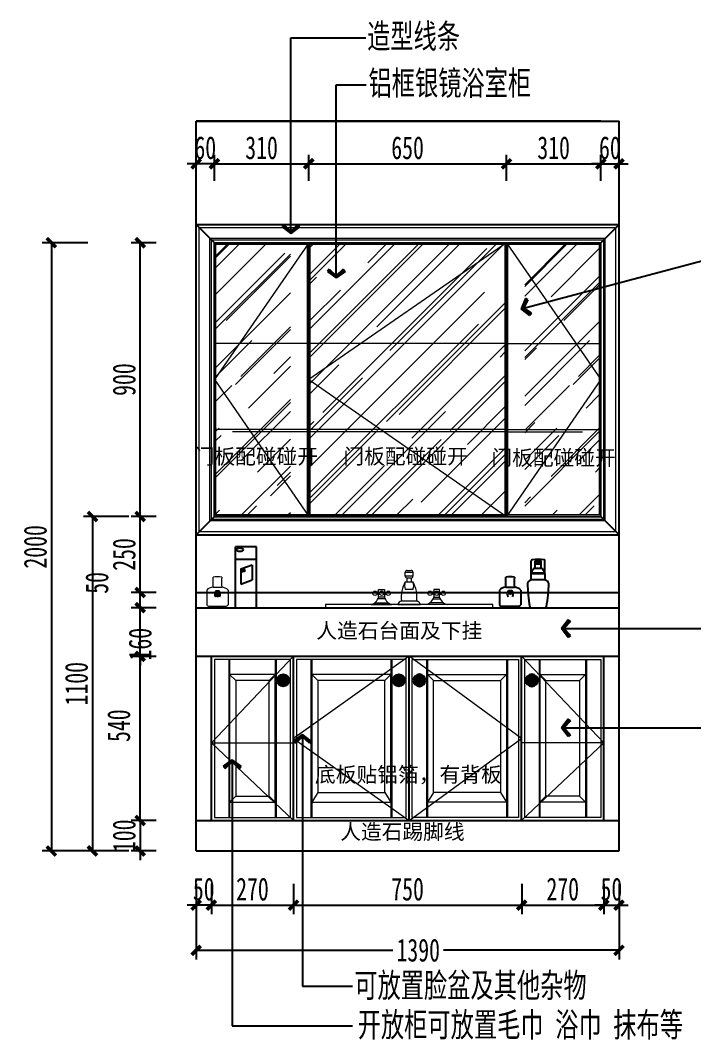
# Model space of a CAD drawing. Header units: millimetres. Extents: x 3104083 to 3173399, y -3165492 to -3044687.
# Drawn here: x 3135572 to 3137785, y -3121425 to -3118074 of the extents above; entities that cross this region are included whole.
import ezdxf

# ---------------------------------------------------------------- set-up
doc = ezdxf.new("R2010")
doc.units = ezdxf.units.MM
doc.header["$LTSCALE"] = 500
doc.header["$MEASUREMENT"] = 0
doc.header["$PDMODE"] = 2
doc.linetypes.add('ACAD_ISO03W100', pattern=[30, 12, -18])
doc.layers.get('0').update_dxf_attribs({"linetype": 'CONTINUOUS'})
doc.layers.get('DEFPOINTS').update_dxf_attribs({"linetype": 'CONTINUOUS'})
for name, color, linetype in [('D-节点尺寸', 5, 'CONTINUOUS'), ('P-完成面', 3, 'CONTINUOUS'), ('W-基础引线', 35, 'CONTINUOUS'), ('ZB_厨柜', 7, 'CONTINUOUS'), ('台面', 4, 'CONTINUOUS'), ('柜体', 2, 'CONTINUOUS')]:
    doc.layers.add(name, color=color, linetype=linetype)
for name, color, linetype, lineweight in [('墙体', 6, 'CONTINUOUS', 25), ('电器', 85, 'CONTINUOUS', 15), ('辅助线', 252, 'CONTINUOUS', 13)]:
    doc.layers.add(name, color=color, linetype=linetype, lineweight=lineweight)
doc.styles.add('DIM', font='SimSun.ttf', dxfattribs={"width": 0.7})
doc.styles.add('ZB_宋体', font='SimSun.ttf', dxfattribs={"height": 80})
doc.dimstyles.new('30', dxfattribs={"dimscale": 30, "dimtxt": 2.5, "dimasz": 1, "dimexe": 1, "dimexo": 1, "dimgap": 0.5, "dimtad": 1, "dimdec": 0, "dimzin": 0, "dimdsep": 46, "dimtxsty": 'DIM', "dimblk": 'ARCHTICK', "dimcen": 0, "dimclrd": 5, "dimclre": 5, "dimclrt": 35, "dimadec": 0, "dimazin": 0, "dimtfac": 0.5, "dimtdec": 0, "dimtix": 1, "dimtmove": 2, "dimatfit": 2, "dimldrblk": 'A', "dimfxl": 0, "dimtolj": 1, "dimtzin": 0, "dimlwd": -1, "dimlwe": -1, "dimarcsym": 0})
doc.dimstyles.new('基础引线', dxfattribs={"dimtxt": 3, "dimasz": 0.7, "dimexe": 2, "dimexo": 6, "dimgap": 1, "dimtad": 1, "dimdec": 0, "dimdsep": 46, "dimtxsty": 'Standard', "dimblk1": 'A', "dimblk2": 'A', "dimsah": 1, "dimcen": 3, "dimdle": 200, "dimclrd": 256, "dimclre": 256, "dimclrt": 2, "dimadec": 0, "dimazin": 0, "dimtfac": 1, "dimtdec": 0, "dimtix": 1, "dimtmove": 1, "dimatfit": 3, "dimldrblk": 'A', "dimfxl": 0, "dimtvp": 1, "dimtolj": 1, "dimtzin": 0, "dimarcsym": 0})

# ---------------------------------------------------------------- blocks, each defined once
blk = doc.blocks.new('_ArchTick')
at = {"color": 0, "linetype": 'ByBlock', "const_width": 0.4}
blk.add_lwpolyline([(-0.5, -0.5), (0.5, 0.5)], dxfattribs=at)
blk = doc.blocks.new('*D1757')
at = {"layer": 'DEFPOINTS', "color": 0, "ltscale": 100}
for p in [(3136519.8, -3118545.5), (3136209.8, -3118631.4), (3136519.8, -3118631.4)]:
    blk.add_point(p, dxfattribs=at)
at = {"layer": 'P-完成面', "color": 5, "ltscale": 100}
for p, q in [((3136209.8, -3118601.4), (3136209.8, -3118515.5)), ((3136519.8, -3118601.4), (3136519.8, -3118515.5)), ((3136209.8, -3118545.5), (3136519.8, -3118545.5))]:
    blk.add_line(p, q, dxfattribs=at)
at = {"layer": 'P-完成面', "color": 5, "ltscale": 100, "xscale": 30, "yscale": 30, "zscale": 30, "rotation": 180}
blk.add_blockref('_ArchTick', (3136209.8, -3118545.5), dxfattribs=at)
at = {"layer": 'P-完成面', "color": 5, "ltscale": 100, "xscale": 30, "yscale": 30, "zscale": 30}
blk.add_blockref('_ArchTick', (3136519.8, -3118545.5), dxfattribs=at)
at = {"layer": 'P-完成面', "color": 35, "ltscale": 100, "insert": (3136364.8, -3118493), "char_height": 75, "attachment_point": 5, "style": 'DIM'}
blk.add_mtext('\\A1;310', dxfattribs=at)
blk = doc.blocks.new('A')
for p, q in [((-1.44, 1.15), (-1.09, 1.44)), ((-1.44, 1.15), (-0.37, 0)), ((-1.09, 1.44), (0, 0)), ((-0.37, 0), (-2.13, 0)), ((-1.44, -1.15), (-0.37, 0)), ((-1.09, -1.44), (0, 0)), ((-1.44, -1.15), (-1.09, -1.44))]:
    blk.add_line(p, q)
for points in [[(-1.44, 1.15), (-1.09, 1.44), (-0.37, 0), (0, 0)], [(-1.44, -1.15), (-1.09, -1.44), (-0.37, 0), (0, 0)]]:
    blk.add_solid(points)
blk = doc.blocks.new('*D1758')
at = {"layer": 'DEFPOINTS', "color": 0, "ltscale": 100}
for p in [(3137169.8, -3118545.5), (3136519.8, -3118631.4), (3137169.8, -3118631.4)]:
    blk.add_point(p, dxfattribs=at)
at = {"layer": 'P-完成面', "color": 5, "ltscale": 100}
for p, q in [((3136519.8, -3118601.4), (3136519.8, -3118515.5)), ((3137169.8, -3118601.4), (3137169.8, -3118515.5)), ((3136519.8, -3118545.5), (3137169.8, -3118545.5))]:
    blk.add_line(p, q, dxfattribs=at)
at = {"layer": 'P-完成面', "color": 5, "ltscale": 100, "xscale": 30, "yscale": 30, "zscale": 30, "rotation": 180}
blk.add_blockref('_ArchTick', (3136519.8, -3118545.5), dxfattribs=at)
at = {"layer": 'P-完成面', "color": 5, "ltscale": 100, "xscale": 30, "yscale": 30, "zscale": 30}
blk.add_blockref('_ArchTick', (3137169.8, -3118545.5), dxfattribs=at)
at = {"layer": 'P-完成面', "color": 35, "ltscale": 100, "insert": (3136844.8, -3118493), "char_height": 75, "attachment_point": 5, "style": 'DIM'}
blk.add_mtext('\\A1;650', dxfattribs=at)
blk = doc.blocks.new('*D1759')
at = {"layer": 'DEFPOINTS', "color": 0, "ltscale": 100}
for p in [(3137479.8, -3118545.5), (3137169.8, -3118631.4), (3137479.8, -3118631.4)]:
    blk.add_point(p, dxfattribs=at)
at = {"layer": 'P-完成面', "color": 5, "ltscale": 100}
for p, q in [((3137169.8, -3118601.4), (3137169.8, -3118515.5)), ((3137479.8, -3118601.4), (3137479.8, -3118515.5)), ((3137169.8, -3118545.5), (3137479.8, -3118545.5))]:
    blk.add_line(p, q, dxfattribs=at)
at = {"layer": 'P-完成面', "color": 5, "ltscale": 100, "xscale": 30, "yscale": 30, "zscale": 30, "rotation": 180}
blk.add_blockref('_ArchTick', (3137169.8, -3118545.5), dxfattribs=at)
at = {"layer": 'P-完成面', "color": 5, "ltscale": 100, "xscale": 30, "yscale": 30, "zscale": 30}
blk.add_blockref('_ArchTick', (3137479.8, -3118545.5), dxfattribs=at)
at = {"layer": 'P-完成面', "color": 35, "ltscale": 100, "insert": (3137324.8, -3118493), "char_height": 75, "attachment_point": 5, "style": 'DIM'}
blk.add_mtext('\\A1;310', dxfattribs=at)
blk = doc.blocks.new('*D1760')
at = {"layer": 'DEFPOINTS', "color": 0, "ltscale": 100}
for p in [(3136149.8, -3118545.5), (3136149.8, -3118626.6), (3136209.8, -3118631.4)]:
    blk.add_point(p, dxfattribs=at)
at = {"layer": 'P-完成面', "color": 5, "ltscale": 100}
for p, q in [((3136149.8, -3118596.6), (3136149.8, -3118515.5)), ((3136209.8, -3118601.4), (3136209.8, -3118515.5)), ((3136149.8, -3118545.5), (3136119.8, -3118545.5)), ((3136209.8, -3118545.5), (3136149.8, -3118545.5)), ((3136209.8, -3118545.5), (3136239.8, -3118545.5))]:
    blk.add_line(p, q, dxfattribs=at)
at = {"layer": 'P-完成面', "color": 5, "ltscale": 100, "xscale": 30, "yscale": 30, "zscale": 30}
blk.add_blockref('_ArchTick', (3136149.8, -3118545.5), dxfattribs=at)
at = {"layer": 'P-完成面', "color": 5, "ltscale": 100, "xscale": 30, "yscale": 30, "zscale": 30, "rotation": 180}
blk.add_blockref('_ArchTick', (3136209.8, -3118545.5), dxfattribs=at)
at = {"layer": 'P-完成面', "color": 35, "ltscale": 100, "insert": (3136179.8, -3118493), "char_height": 75, "attachment_point": 5, "style": 'DIM'}
blk.add_mtext('\\A1;60', dxfattribs=at)
blk = doc.blocks.new('*D1761')
at = {"layer": 'DEFPOINTS', "color": 0, "ltscale": 100}
for p in [(3137539.8, -3118545.5), (3137479.8, -3118631.4), (3137539.8, -3118627.3)]:
    blk.add_point(p, dxfattribs=at)
at = {"layer": 'P-完成面', "color": 5, "ltscale": 100}
for p, q in [((3137479.8, -3118601.4), (3137479.8, -3118515.5)), ((3137539.8, -3118597.3), (3137539.8, -3118515.5)), ((3137479.8, -3118545.5), (3137449.8, -3118545.5)), ((3137479.8, -3118545.5), (3137539.8, -3118545.5)), ((3137539.8, -3118545.5), (3137569.8, -3118545.5))]:
    blk.add_line(p, q, dxfattribs=at)
at = {"layer": 'P-完成面', "color": 5, "ltscale": 100, "xscale": 30, "yscale": 30, "zscale": 30}
blk.add_blockref('_ArchTick', (3137479.8, -3118545.5), dxfattribs=at)
at = {"layer": 'P-完成面', "color": 5, "ltscale": 100, "xscale": 30, "yscale": 30, "zscale": 30, "rotation": 180}
blk.add_blockref('_ArchTick', (3137539.8, -3118545.5), dxfattribs=at)
at = {"layer": 'P-完成面', "color": 35, "ltscale": 100, "insert": (3137509.8, -3118493), "char_height": 75, "attachment_point": 5, "style": 'DIM'}
blk.add_mtext('\\A1;60', dxfattribs=at)
blk = doc.blocks.new('A$C58015F02')
at = {"layer": 'ZB_厨柜', "color": 251}
for p, q in [((70, 200), (0, 200)), ((0, 0), (0, 200)), ((70, 0), (70, 200)), ((0, 160), (70, 160)), ((17.9, 127.4), (55.5, 141)), ((55.5, 141), (55.5, 91)), ((17.9, 127.4), (17.9, 77.4)), ((17.9, 77.4), (55.5, 91)), ((0, 0), (70, 0))]:
    blk.add_line(p, q, dxfattribs=at)
for centre, radius, start, end in [((25.1, 120.9), 5.15, 79.2047, 180.2167), ((25.1, 117.9), 5.15, 79.2047, 180.2167), ((25.1, 114.9), 5.15, 79.2047, 180.2167), ((27.4, 131.8), 5.95, 257.1776, 331.7861), ((26.1, 126), 3.695e-13, 228.4094, 110), ((27.4, 128.8), 5.95, 257.1776, 331.7861), ((26.1, 123), 3.695e-13, 228.4094, 110), ((27.4, 125.8), 5.95, 257.1776, 331.7861), ((26.1, 120), 3.695e-13, 228.4094, 110)]:
    blk.add_arc(centre, radius, start, end, dxfattribs=at)
blk.add_ellipse((14.9, 190.6), major_axis=(10.7, 0), ratio=0.566447, dxfattribs=at)
blk = doc.blocks.new('A$C36225641')
at = {"layer": 'ZB_厨柜', "color": 251}
for p, q in [((12.6, 112.5), (12.6, 154.5)), ((25, 129.5), (25, 154.5)), ((25, 154.5), (45, 154.5)), ((26.5, 144.5), (26.5, 154.5)), ((26.5, 144.5), (43.5, 144.5)), ((33.5, 153.4), (33.5, 154.5)), ((36.5, 153.6), (36.5, 154.5)), ((43.5, 144.5), (43.5, 154.5)), ((45, 129.5), (45, 154.5)), ((57.5, 112.5), (57.5, 154.5)), ((12.5, 112.5), (57.5, 112.5)), ((12.5, 92.5), (12.5, 112.5)), ((13.2, 114.5), (56.8, 114.5)), ((22.5, 129.5), (47.5, 129.5)), ((57.5, 112.5), (57.5, 92.5)), ((12.5, 92.5), (57.5, 92.5)), ((10, 0), (60, 0))]:
    blk.add_line(p, q, dxfattribs=at)
blk.add_circle((35.2, 151.1), 2.87, dxfattribs=at)
for centre, radius, start, end in [((15.6, 154), 3.04, 99.459, 170.541), ((35.1, 57.5), 101.5, 78.6742, 101.3258), ((54.5, 154), 3.04, 9.459, 80.541), ((15.4, 112.7), 2.91, 140.7193, 183.0476), ((50.1, 101.9), 39, 134.9893, 161.1613), ((19.9, 101.9), 39, 18.8387, 45.0107), ((54.6, 112.7), 2.91, 356.9524, 39.2807), ((15.6, 75.1), 16.4, 104.4614, 162.5894), ((493.2, 89), 493.3, 181.0482, 190.0149), ((15, 87.9), 4.67, 96.5181, 138.6244), ((55, 87.9), 4.67, 41.3756, 83.4819), ((54.4, 75.1), 16.4, 17.4106, 75.5386), ((-423.2, 89), 493.3, 349.9851, 358.9518), ((11.1, 3.5), 3.71, 184.4429, 252.2479), ((58.9, 3.5), 3.71, 287.7521, 355.5571)]:
    blk.add_arc(centre, radius, start, end, dxfattribs=at)
blk = doc.blocks.new('A$C70E90E3C')
at = {"layer": 'ZB_厨柜', "color": 251}
for p, q in [((20.8, 67.2), (49.6, 67.2)), ((0, 57.6), (0, 9.6)), ((31.6, 56.2), (39.6, 56.2)), ((70.4, 57.6), (70.4, 9.6)), ((8.8, 1.9), (8.8, 4.8)), ((8.8, 4.8), (61.6, 4.8)), ((61.6, 1.9), (61.6, 4.8)), ((10.7, 0), (59.7, 0))]:
    blk.add_line(p, q, dxfattribs=at)
for radius in [5.39, 4.85]:
    blk.add_circle((35.7, 49.3), radius, dxfattribs=at)
for centre, radius, start, end in [((35.2, -4.4), 106.2, 82.209, 97.791), ((-141.3, 84), 163, 354.0831, 5.9169), ((211.7, 84), 163, 174.0831, 185.9169), ((20.9, 39.7), 27.5, 90.1209, 139.4294), ((49.5, 39.7), 27.5, 40.5706, 89.8791), ((42.5, 43.9), 16.7, 138.6643, 211.6441), ((31.8, 54.2), 2.04, 94.7366, 155.5323), ((29.1, 46.5), 5.27, 341.3735, 31.7249), ((30.4, 45.8), 4.66, 344.4475, 46.9592), ((41.5, 46), 4.66, 133.0408, 196.7109), ((42.8, 46.7), 5.27, 148.2751, 198.6667), ((39.4, 54.2), 2.04, 24.4677, 85.2634), ((29.7, 44.1), 15.9, 326.2354, 43.4781), ((9.4, 16.4), 11.6, 215.8366, 266.9425), ((11.1, 2.3), 2.36, 189.8274, 260.1726), ((59.3, 2.3), 2.36, 279.8274, 350.1726), ((61.7, 15), 10.2, 269.3342, 327.8867)]:
    blk.add_arc(centre, radius, start, end, dxfattribs=at)
blk.add_ellipse((35.9, 50.9), major_axis=(-0.07, -2.06), ratio=0.920379, start_param=-1.570796, end_param=4.712389, dxfattribs=at)
blk = doc.blocks.new('*D1766')
at = {"layer": 'DEFPOINTS', "color": 0, "ltscale": 100}
for p in [(3135965.8, -3120164.9), (3136048.6, -3120164.9), (3136048.6, -3120704.9)]:
    blk.add_point(p, dxfattribs=at)
at = {"layer": 'P-完成面', "color": 5, "ltscale": 100}
for p, q in [((3136018.6, -3120164.9), (3135935.8, -3120164.9)), ((3135965.8, -3120704.9), (3135965.8, -3120164.9)), ((3136018.6, -3120704.9), (3135935.8, -3120704.9))]:
    blk.add_line(p, q, dxfattribs=at)
at = {"layer": 'P-完成面', "color": 5, "ltscale": 100, "xscale": 30, "yscale": 30, "zscale": 30}
for p, rotation in [((3135965.8, -3120164.9), 90), ((3135965.8, -3120704.9), 270)]:
    blk.add_blockref('_ArchTick', p, dxfattribs=dict(at, rotation=rotation))
at = {"layer": 'P-完成面', "color": 35, "ltscale": 100, "insert": (3135895.8, -3120392.9), "char_height": 75, "attachment_point": 5, "rotation": 90, "style": 'DIM'}
blk.add_mtext('\\A1;540', dxfattribs=at)
blk = doc.blocks.new('*D1767')
at = {"layer": 'DEFPOINTS', "color": 0, "ltscale": 100}
for p in [(3135965.8, -3120004.9), (3136048.6, -3120004.9), (3136048.6, -3120164.9)]:
    blk.add_point(p, dxfattribs=at)
at = {"layer": 'P-完成面', "color": 5, "ltscale": 100}
for p, q in [((3135965.8, -3120004.9), (3135965.8, -3119974.9)), ((3136018.6, -3120004.9), (3135935.8, -3120004.9)), ((3135965.8, -3120164.9), (3135965.8, -3120004.9)), ((3136018.6, -3120164.9), (3135935.8, -3120164.9)), ((3135965.8, -3120164.9), (3135965.8, -3120194.9))]:
    blk.add_line(p, q, dxfattribs=at)
at = {"layer": 'P-完成面', "color": 5, "ltscale": 100, "xscale": 30, "yscale": 30, "zscale": 30}
for p, rotation in [((3135965.8, -3120004.9), 270), ((3135965.8, -3120164.9), 90)]:
    blk.add_blockref('_ArchTick', p, dxfattribs=dict(at, rotation=rotation))
at = {"layer": 'P-完成面', "color": 35, "ltscale": 100, "insert": (3135965.8, -3120124.9), "char_height": 75, "attachment_point": 5, "rotation": 90, "style": 'DIM'}
blk.add_mtext('\\A1;160', dxfattribs=at)
blk = doc.blocks.new('*D1768')
at = {"layer": 'DEFPOINTS', "color": 0, "ltscale": 100}
for p in [(3135965.8, -3119954.9), (3136048.6, -3119954.9), (3136048.6, -3120004.9)]:
    blk.add_point(p, dxfattribs=at)
at = {"layer": 'P-完成面', "color": 5, "ltscale": 100}
for p, q in [((3136018.6, -3119954.9), (3135935.8, -3119954.9)), ((3135965.8, -3120004.9), (3135965.8, -3119954.9)), ((3136018.6, -3120004.9), (3135935.8, -3120004.9))]:
    blk.add_line(p, q, dxfattribs=at)
at = {"layer": 'P-完成面', "color": 5, "ltscale": 100, "xscale": 30, "yscale": 30, "zscale": 30}
for p, rotation in [((3135965.8, -3119954.9), 90), ((3135965.8, -3120004.9), 270)]:
    blk.add_blockref('_ArchTick', p, dxfattribs=dict(at, rotation=rotation))
at = {"layer": 'P-完成面', "color": 35, "ltscale": 100, "insert": (3135823.9, -3119923.4), "char_height": 75, "attachment_point": 5, "rotation": 90, "style": 'DIM'}
blk.add_mtext('\\A1;50', dxfattribs=at)
blk = doc.blocks.new('*D1769')
at = {"layer": 'DEFPOINTS', "color": 0, "ltscale": 100}
for p in [(3135965.8, -3119704.9), (3136048.6, -3119704.9), (3136048.6, -3119954.9)]:
    blk.add_point(p, dxfattribs=at)
at = {"layer": 'P-完成面', "color": 5, "ltscale": 100}
for p, q in [((3136018.6, -3119704.9), (3135935.8, -3119704.9)), ((3135965.8, -3119954.9), (3135965.8, -3119704.9)), ((3136018.6, -3119954.9), (3135935.8, -3119954.9))]:
    blk.add_line(p, q, dxfattribs=at)
at = {"layer": 'P-完成面', "color": 5, "ltscale": 100, "xscale": 30, "yscale": 30, "zscale": 30}
for p, rotation in [((3135965.8, -3119704.9), 90), ((3135965.8, -3119954.9), 270)]:
    blk.add_blockref('_ArchTick', p, dxfattribs=dict(at, rotation=rotation))
at = {"layer": 'P-完成面', "color": 35, "ltscale": 100, "insert": (3135913.3, -3119829.9), "char_height": 75, "attachment_point": 5, "rotation": 90, "style": 'DIM'}
blk.add_mtext('\\A1;250', dxfattribs=at)
blk = doc.blocks.new('*D1770')
at = {"layer": 'DEFPOINTS', "color": 0, "ltscale": 100}
for p in [(3135965.8, -3118804.9), (3136048.6, -3118804.9), (3136048.6, -3119704.9)]:
    blk.add_point(p, dxfattribs=at)
at = {"layer": 'P-完成面', "color": 5, "ltscale": 100}
for p, q in [((3136018.6, -3118804.9), (3135935.8, -3118804.9)), ((3135965.8, -3119704.9), (3135965.8, -3118804.9)), ((3136018.6, -3119704.9), (3135935.8, -3119704.9))]:
    blk.add_line(p, q, dxfattribs=at)
at = {"layer": 'P-完成面', "color": 5, "ltscale": 100, "xscale": 30, "yscale": 30, "zscale": 30}
for p, rotation in [((3135965.8, -3118804.9), 90), ((3135965.8, -3119704.9), 270)]:
    blk.add_blockref('_ArchTick', p, dxfattribs=dict(at, rotation=rotation))
at = {"layer": 'P-完成面', "color": 35, "ltscale": 100, "insert": (3135913.3, -3119254.9), "char_height": 75, "attachment_point": 5, "rotation": 90, "style": 'DIM'}
blk.add_mtext('\\A1;900', dxfattribs=at)
blk = doc.blocks.new('*D1771')
at = {"layer": 'DEFPOINTS', "color": 0, "ltscale": 100}
for p in [(3136048.6, -3120704.9), (3135965.8, -3120804.9), (3136048.6, -3120804.9)]:
    blk.add_point(p, dxfattribs=at)
at = {"layer": 'P-完成面', "color": 5, "ltscale": 100}
for p, q in [((3135965.8, -3120704.9), (3135965.8, -3120674.9)), ((3136018.6, -3120704.9), (3135935.8, -3120704.9)), ((3135965.8, -3120704.9), (3135965.8, -3120804.9)), ((3136018.6, -3120804.9), (3135935.8, -3120804.9)), ((3135965.8, -3120804.9), (3135965.8, -3120834.9))]:
    blk.add_line(p, q, dxfattribs=at)
at = {"layer": 'P-完成面', "color": 5, "ltscale": 100, "xscale": 30, "yscale": 30, "zscale": 30}
for p, rotation in [((3135965.8, -3120704.9), 270), ((3135965.8, -3120804.9), 90)]:
    blk.add_blockref('_ArchTick', p, dxfattribs=dict(at, rotation=rotation))
at = {"layer": 'P-完成面', "color": 35, "ltscale": 100, "insert": (3135913.3, -3120754.9), "char_height": 75, "attachment_point": 5, "rotation": 90, "style": 'DIM'}
blk.add_mtext('\\A1;100', dxfattribs=at)
blk = doc.blocks.new('*D1772')
at = {"layer": 'DEFPOINTS', "color": 0, "ltscale": 100}
for p in [(3136048.6, -3119704.9), (3135809, -3120804.9), (3136048.6, -3120804.9)]:
    blk.add_point(p, dxfattribs=at)
at = {"layer": 'P-完成面', "color": 5, "ltscale": 100}
for p, q in [((3135929, -3119704.9), (3135779, -3119704.9)), ((3135809, -3119704.9), (3135809, -3120804.9)), ((3135929, -3120804.9), (3135779, -3120804.9))]:
    blk.add_line(p, q, dxfattribs=at)
at = {"layer": 'P-完成面', "color": 5, "ltscale": 100, "xscale": 30, "yscale": 30, "zscale": 30}
for p, rotation in [((3135809, -3119704.9), 90), ((3135809, -3120804.9), 270)]:
    blk.add_blockref('_ArchTick', p, dxfattribs=dict(at, rotation=rotation))
at = {"layer": 'P-完成面', "color": 35, "ltscale": 100, "insert": (3135756.5, -3120254.9), "char_height": 75, "attachment_point": 5, "rotation": 90, "style": 'DIM'}
blk.add_mtext('\\A1;1100', dxfattribs=at)
blk = doc.blocks.new('*D1773')
at = {"layer": 'DEFPOINTS', "color": 0, "ltscale": 100}
for p in [(3136048.6, -3118804.9), (3135673.8, -3120804.9), (3136048.6, -3120804.9)]:
    blk.add_point(p, dxfattribs=at)
at = {"layer": 'P-完成面', "color": 5, "ltscale": 100}
for p, q in [((3135793.8, -3118804.9), (3135643.8, -3118804.9)), ((3135673.8, -3118804.9), (3135673.8, -3120804.9)), ((3135793.8, -3120804.9), (3135643.8, -3120804.9))]:
    blk.add_line(p, q, dxfattribs=at)
at = {"layer": 'P-完成面', "color": 5, "ltscale": 100, "xscale": 30, "yscale": 30, "zscale": 30}
for p, rotation in [((3135673.8, -3118804.9), 90), ((3135673.8, -3120804.9), 270)]:
    blk.add_blockref('_ArchTick', p, dxfattribs=dict(at, rotation=rotation))
at = {"layer": 'P-完成面', "color": 35, "ltscale": 100, "insert": (3135621.3, -3119804.9), "char_height": 75, "attachment_point": 5, "rotation": 90, "style": 'DIM'}
blk.add_mtext('\\A1;2000', dxfattribs=at)
blk = doc.blocks.new('*D1774')
at = {"layer": 'DEFPOINTS', "color": 0, "ltscale": 100}
for p in [(3136199.8, -3120883.2), (3136469.8, -3120883.2), (3136469.8, -3120983.2)]:
    blk.add_point(p, dxfattribs=at)
at = {"layer": 'P-完成面', "color": 5, "ltscale": 100}
for p, q in [((3136199.8, -3120913.2), (3136199.8, -3121013.2)), ((3136469.8, -3120913.2), (3136469.8, -3121013.2)), ((3136199.8, -3120983.2), (3136469.8, -3120983.2))]:
    blk.add_line(p, q, dxfattribs=at)
at = {"layer": 'P-完成面', "color": 5, "ltscale": 100, "xscale": 30, "yscale": 30, "zscale": 30, "rotation": 180}
blk.add_blockref('_ArchTick', (3136199.8, -3120983.2), dxfattribs=at)
at = {"layer": 'P-完成面', "color": 5, "ltscale": 100, "xscale": 30, "yscale": 30, "zscale": 30}
blk.add_blockref('_ArchTick', (3136469.8, -3120983.2), dxfattribs=at)
at = {"layer": 'P-完成面', "color": 35, "ltscale": 100, "insert": (3136334.8, -3120930.7), "char_height": 75, "attachment_point": 5, "style": 'DIM'}
blk.add_mtext('\\A1;270', dxfattribs=at)
blk = doc.blocks.new('*D1775')
at = {"layer": 'DEFPOINTS', "color": 0, "ltscale": 100}
for p in [(3136469.8, -3120883.2), (3137219.8, -3120883.2), (3137219.8, -3120983.2)]:
    blk.add_point(p, dxfattribs=at)
at = {"layer": 'P-完成面', "color": 5, "ltscale": 100}
for p, q in [((3136469.8, -3120913.2), (3136469.8, -3121013.2)), ((3137219.8, -3120913.2), (3137219.8, -3121013.2)), ((3136469.8, -3120983.2), (3137219.8, -3120983.2))]:
    blk.add_line(p, q, dxfattribs=at)
at = {"layer": 'P-完成面', "color": 5, "ltscale": 100, "xscale": 30, "yscale": 30, "zscale": 30, "rotation": 180}
blk.add_blockref('_ArchTick', (3136469.8, -3120983.2), dxfattribs=at)
at = {"layer": 'P-完成面', "color": 5, "ltscale": 100, "xscale": 30, "yscale": 30, "zscale": 30}
blk.add_blockref('_ArchTick', (3137219.8, -3120983.2), dxfattribs=at)
at = {"layer": 'P-完成面', "color": 35, "ltscale": 100, "insert": (3136844.8, -3120930.7), "char_height": 75, "attachment_point": 5, "style": 'DIM'}
blk.add_mtext('\\A1;750', dxfattribs=at)
blk = doc.blocks.new('*D1776')
at = {"layer": 'DEFPOINTS', "color": 0, "ltscale": 100}
for p in [(3137219.8, -3120883.2), (3137489.8, -3120883.2), (3137489.8, -3120983.2)]:
    blk.add_point(p, dxfattribs=at)
at = {"layer": 'P-完成面', "color": 5, "ltscale": 100}
for p, q in [((3137219.8, -3120913.2), (3137219.8, -3121013.2)), ((3137489.8, -3120913.2), (3137489.8, -3121013.2)), ((3137219.8, -3120983.2), (3137489.8, -3120983.2))]:
    blk.add_line(p, q, dxfattribs=at)
at = {"layer": 'P-完成面', "color": 5, "ltscale": 100, "xscale": 30, "yscale": 30, "zscale": 30, "rotation": 180}
blk.add_blockref('_ArchTick', (3137219.8, -3120983.2), dxfattribs=at)
at = {"layer": 'P-完成面', "color": 5, "ltscale": 100, "xscale": 30, "yscale": 30, "zscale": 30}
blk.add_blockref('_ArchTick', (3137489.8, -3120983.2), dxfattribs=at)
at = {"layer": 'P-完成面', "color": 35, "ltscale": 100, "insert": (3137354.8, -3120930.7), "char_height": 75, "attachment_point": 5, "style": 'DIM'}
blk.add_mtext('\\A1;270', dxfattribs=at)
blk = doc.blocks.new('台下盆立面')
at = {"layer": '电器'}
for p, q in [((223840.6, -105597.6), (223840.6, -105585.1)), ((223840.6, -105585.1), (223865.6, -105585.1)), ((223865.6, -105597.6), (223840.6, -105597.6)), ((223846.9, -105578.9), (223859.4, -105578.9)), ((223865.6, -105585.1), (223865.6, -105597.6)), ((223840.6, -105616.4), (223865.6, -105616.4)), ((223859.4, -105603.9), (223846.9, -105603.9)), ((223846.9, -105616.4), (223846.9, -105603.9)), ((223859.4, -105603.9), (223859.4, -105616.4)), ((223753.1, -105650.7), (223746.9, -105650.7)), ((223753.1, -105657), (223746.9, -105657)), ((223753.1, -105641.4), (223771.9, -105641.4)), ((223753.1, -105666.4), (223753.1, -105641.4)), ((223771.9, -105666.4), (223753.1, -105666.4)), ((223771.9, -105641.4), (223771.9, -105666.4)), ((223771.9, -105650.7), (223778.1, -105650.7)), ((223771.9, -105657), (223778.1, -105657)), ((223865.6, -105641.4), (223840.6, -105641.4)), ((223934.4, -105650.7), (223928.1, -105650.7)), ((223934.4, -105657), (223928.1, -105657)), ((223934.4, -105641.4), (223934.4, -105666.4)), ((223953.1, -105641.4), (223934.4, -105641.4)), ((223934.4, -105666.4), (223953.1, -105666.4)), ((223953.1, -105666.4), (223953.1, -105641.4)), ((223953.1, -105650.7), (223959.4, -105650.7)), ((223953.1, -105657), (223959.4, -105657)), ((223728.1, -105691.4), (223796.9, -105691.4)), ((223740.4, -105685.1), (223784.6, -105685.1)), ((223774.5, -105672.6), (223750.7, -105672.6)), ((223815.6, -105691.4), (223890.6, -105691.4)), ((223828.1, -105678.9), (223878.1, -105678.9)), ((223978.1, -105691.4), (223909.4, -105691.4)), ((223965.9, -105685.1), (223921.7, -105685.1)), ((223931.7, -105672.6), (223955.6, -105672.6))]:
    blk.add_line(p, q, dxfattribs=at)
blk.add_lwpolyline([(223578.1, -105701.4), (224128.1, -105701.4), (224128.1, -105691.4), (223578.1, -105691.4)], close=True, dxfattribs=at)
for centre in [(223740.6, -105653.9), (223762.5, -105653.9), (223784.4, -105653.9), (223921.9, -105653.9), (223943.8, -105653.9), (223965.6, -105653.9)]:
    blk.add_circle(centre, 6.99, dxfattribs=at)
for centre, radius, start, end in [((223846.7, -105584.9), 6.06, 88.2224, 181.7776), ((223846.7, -105597.8), 6.06, 178.2224, 271.7776), ((223859.6, -105584.9), 6.06, 358.2224, 91.7776), ((223859.6, -105597.8), 6.06, 268.2224, 1.7776), ((223928.1, -105666.4), 100.8, 150.2551, 187.125), ((223869.2, -105628.9), 31.2, 156.3417, 203.6583), ((223837.1, -105628.9), 31.2, 336.3417, 23.6583), ((223778.1, -105666.4), 100.8, 352.875, 29.7449), ((223718.8, -105657), 35.6, 285.2551, 344.7449), ((223806.3, -105657), 35.6, 195.2551, 254.7449), ((223900, -105657), 35.6, 285.2551, 344.7449), ((223987.5, -105657), 35.6, 195.2551, 254.7449), ((223833.2, -105696.5), 18.3, 106.1502, 163.8498), ((223873, -105696.5), 18.3, 16.1502, 73.8498)]:
    blk.add_arc(centre, radius, start, end, dxfattribs=at)
blk = doc.blocks.new('*D1777')
at = {"layer": 'DEFPOINTS', "color": 0, "ltscale": 100}
for p in [(3136149.8, -3120883.2), (3137539.8, -3120883.2), (3137539.8, -3121131.4)]:
    blk.add_point(p, dxfattribs=at)
at = {"layer": 'P-完成面', "color": 5, "ltscale": 100}
for p, q in [((3136149.8, -3121011.4), (3136149.8, -3121161.4)), ((3137539.8, -3121011.4), (3137539.8, -3121161.4)), ((3136149.8, -3121131.4), (3136796.2, -3121131.4)), ((3137539.8, -3121131.4), (3136963.3, -3121131.4))]:
    blk.add_line(p, q, dxfattribs=at)
at = {"layer": 'P-完成面', "color": 5, "ltscale": 100, "xscale": 30, "yscale": 30, "zscale": 30, "rotation": 180}
blk.add_blockref('_ArchTick', (3136149.8, -3121131.4), dxfattribs=at)
at = {"layer": 'P-完成面', "color": 5, "ltscale": 100, "xscale": 30, "yscale": 30, "zscale": 30}
blk.add_blockref('_ArchTick', (3137539.8, -3121131.4), dxfattribs=at)
at = {"layer": 'P-完成面', "color": 35, "ltscale": 100, "insert": (3136879.8, -3121131.4), "char_height": 75, "attachment_point": 5, "style": 'DIM'}
blk.add_mtext('\\A1;1390', dxfattribs=at)
blk = doc.blocks.new('*D1778')
at = {"layer": 'DEFPOINTS', "color": 0, "ltscale": 100}
for p in [(3136149.8, -3120883.2), (3136199.8, -3120883.2), (3136149.8, -3120983.2)]:
    blk.add_point(p, dxfattribs=at)
at = {"layer": 'P-完成面', "color": 5, "ltscale": 100}
for p, q in [((3136149.8, -3120913.2), (3136149.8, -3121013.2)), ((3136199.8, -3120913.2), (3136199.8, -3121013.2)), ((3136149.8, -3120983.2), (3136119.8, -3120983.2)), ((3136199.8, -3120983.2), (3136149.8, -3120983.2)), ((3136199.8, -3120983.2), (3136229.8, -3120983.2))]:
    blk.add_line(p, q, dxfattribs=at)
at = {"layer": 'P-完成面', "color": 5, "ltscale": 100, "xscale": 30, "yscale": 30, "zscale": 30}
blk.add_blockref('_ArchTick', (3136149.8, -3120983.2), dxfattribs=at)
at = {"layer": 'P-完成面', "color": 5, "ltscale": 100, "xscale": 30, "yscale": 30, "zscale": 30, "rotation": 180}
blk.add_blockref('_ArchTick', (3136199.8, -3120983.2), dxfattribs=at)
at = {"layer": 'P-完成面', "color": 35, "ltscale": 100, "insert": (3136174.8, -3120930.7), "char_height": 75, "attachment_point": 5, "style": 'DIM'}
blk.add_mtext('\\A1;50', dxfattribs=at)
blk = doc.blocks.new('A$C1F316C3D')
at = {"layer": 'ZB_厨柜', "color": 251}
for p, q in [((15.2, 5.8), (15.2, 34.2)), ((18.3, 5.1), (18.3, 34.9)), ((21.4, 5.1), (21.4, 34.9)), ((24.6, 5.7), (24.6, 34.3)), ((20.4, 5), (5, 20.4)), ((35, 19.6), (5, 19.6)), ((23.2, 5.3), (5.3, 23.2)), ((34.7, 22.7), (5.3, 22.7)), ((17, 5.3), (5.3, 17)), ((34.6, 16.5), (5.4, 16.5)), ((5.8, 15.1), (5.8, 24.9)), ((25.6, 6.1), (6.1, 25.6)), ((33.8, 25.9), (6.2, 25.9)), ((33.5, 13.4), (6.5, 13.4)), ((27.7, 7.1), (7.1, 27.7)), ((32, 29), (8, 29)), ((29.5, 8.4), (8.4, 29.5)), ((31.4, 10.2), (8.6, 10.2)), ((8.9, 9.9), (8.9, 30.1)), ((28.8, 32.1), (11.2, 32.1)), ((12.1, 7.3), (12.1, 32.7)), ((27.7, 7.1), (12.3, 7.1)), ((27.7, 7.1), (27.7, 32.9)), ((30.8, 9.6), (30.8, 30.4)), ((33.9, 14.5), (33.9, 25.5))]:
    blk.add_line(p, q, dxfattribs=at)
for points in [[(5, 18.8), (21.2, 35)], [(5.1, 22.1), (17.9, 34.9)], [(5.5, 16.2), (23.8, 34.5)], [(6.3, 13.9), (26.1, 33.7)], [(13.7, 33.6), (33.6, 13.7)], [(16, 34.5), (34.5, 16)], [(18.6, 34.9), (34.9, 18.6)], [(21.8, 34.9), (34.9, 21.8)], [(26.1, 33.7), (33.7, 26.1)], [(6.5, 26.5), (13.5, 33.5)], [(7.4, 11.8), (28.2, 32.6)], [(8.8, 10.1), (29.9, 31.2)], [(9.9, 31.1), (31.1, 9.9)], [(10.3, 8.5), (31.5, 29.7)], [(11.7, 32.5), (32.5, 11.7)], [(12.2, 7.2), (32.8, 27.8)], [(14.2, 6.2), (33.8, 25.8)], [(16.6, 5.4), (34.6, 23.4)], [(19.3, 5), (35, 20.7)], [(22.7, 5.2), (34.8, 17.3)], [(27.7, 7.1), (32.9, 12.3)]]:
    blk.add_lwpolyline(points, dxfattribs=at)
at = {"layer": 'ZB_厨柜', "color": 253}
for radius in [20, 15]:
    blk.add_circle((20, 20), radius, dxfattribs=at)
blk = doc.blocks.new('*D1779')
at = {"layer": 'DEFPOINTS', "color": 0, "ltscale": 100}
for p in [(3137489.8, -3120883.2), (3137539.8, -3120883.2), (3137539.8, -3120983.2)]:
    blk.add_point(p, dxfattribs=at)
at = {"layer": 'P-完成面', "color": 5, "ltscale": 100}
for p, q in [((3137489.8, -3120913.2), (3137489.8, -3121013.2)), ((3137539.8, -3120913.2), (3137539.8, -3121013.2)), ((3137489.8, -3120983.2), (3137459.8, -3120983.2)), ((3137489.8, -3120983.2), (3137539.8, -3120983.2)), ((3137539.8, -3120983.2), (3137569.8, -3120983.2))]:
    blk.add_line(p, q, dxfattribs=at)
at = {"layer": 'P-完成面', "color": 5, "ltscale": 100, "xscale": 30, "yscale": 30, "zscale": 30}
blk.add_blockref('_ArchTick', (3137489.8, -3120983.2), dxfattribs=at)
at = {"layer": 'P-完成面', "color": 5, "ltscale": 100, "xscale": 30, "yscale": 30, "zscale": 30, "rotation": 180}
blk.add_blockref('_ArchTick', (3137539.8, -3120983.2), dxfattribs=at)
at = {"layer": 'P-完成面', "color": 35, "ltscale": 100, "insert": (3137514.8, -3120930.7), "char_height": 75, "attachment_point": 5, "style": 'DIM'}
blk.add_mtext('\\A1;50', dxfattribs=at)

msp = doc.modelspace()

# ---------------------------------------------------------------- hatches: boundary and pattern name
at = {"layer": '电器'}
h = msp.add_hatch(dxfattribs=at)
h.set_pattern_fill('ANSI31', color=256, scale=19.2, angle=60, style=0)
h.set_pattern_definition([(105, (3115695.8627, -3120332.936), (-2.31822198, -0.6211657), [])])
h.paths.add_polyline_path([(3136225.637, -3119949.874, 0.27167389), (3136223.948, -3119948.685), (3136216.014, -3119948.685, 0.27167389), (3136214.324, -3119949.874, 0.329653), (3136212.642, -3119969.71, 0.31118295), (3136213.739, -3119970.874), (3136226.223, -3119970.874, 0.28648803), (3136227.319, -3119969.665, 0.35040422)])
h.paths.add_polyline_path([(3136214.694, -3119955.558, -1), (3136225.47, -3119955.558, -1)], flags=16)
h.paths.add_polyline_path([(3136215.272, -3119955.526, -1), (3136224.97, -3119955.526, -1)], flags=0)
edge = h.paths.add_edge_path(flags=0)
edge.add_ellipse((3136220.258, -3119953.925), major_axis=(-0.074, -2.058), ratio=0.92037922, start_angle=0, end_angle=360)
h.paths.add_polyline_path([(3136219.358, -3119967.12), (3136221.334, -3119967.12), (3136221.334, -3119965.642), (3136219.358, -3119965.642)], flags=24)
h.paths.add_polyline_path([(3136214.843, -3119971.456), (3136226.373, -3119971.456), (3136226.373, -3119966), (3136214.843, -3119966)], flags=9)
at = {"layer": '辅助线'}
h = msp.add_hatch(dxfattribs=at)
h.set_pattern_fill('AR-RROOF', color=252, scale=5, angle=45, style=0)
h.set_pattern_definition([(45, (2839535.4, -3006424.92), (107.763073, 287.368196), [1905, -254, 635, -127]), (45, (2839609.93, -3006260.58), (-209.23997, 29.634845), [381, -41.91, 762, -95.25]), (45, (2839503.965, -3006303.68), (406.805602, 527.141034), [1016, -177.8, 508, -127])])
h.paths.add_polyline_path([(3136459.753, -3118809.872), (3136214.753, -3118809.872), (3136214.753, -3119699.872), (3136459.753, -3119699.872)])
h = msp.add_hatch(dxfattribs=at)
h.set_pattern_fill('AR-RROOF', color=252, scale=5, angle=45, style=0)
h.set_pattern_definition([(45, (2838968.51, -3006424.92), (107.763073, 287.368196), [1905, -254, 635, -127]), (45, (2839043.05, -3006260.58), (-209.23997, 29.634845), [381, -41.91, 762, -95.25]), (45, (2838937.08, -3006303.68), (406.805602, 527.141034), [1016, -177.8, 508, -127])])
h.paths.add_polyline_path([(3136524.753, -3118809.872), (3136524.753, -3119699.872), (3137164.753, -3119699.872), (3137164.753, -3118809.872)])
h = msp.add_hatch(dxfattribs=at)
h.set_pattern_fill('AR-RROOF', color=252, scale=5, angle=45, style=0)
h.set_pattern_definition([(45, (2840645.4, -3006424.92), (107.763073, 287.368196), [1905, -254, 635, -127]), (45, (2840719.93, -3006260.58), (-209.23997, 29.634845), [381, -41.91, 762, -95.25]), (45, (2840613.965, -3006303.68), (406.805602, 527.141034), [1016, -177.8, 508, -127])])
h.paths.add_polyline_path([(3137474.753, -3118809.872), (3137229.753, -3118809.872), (3137229.753, -3119699.872), (3137474.753, -3119699.872)])

# ---------------------------------------------------------------- linework, layer by layer
at = {"layer": '台面', "linetype": 'ACAD_ISO03W100'}
msp.add_line((3136149.753, -3119954.872), (3137539.752, -3119954.872), dxfattribs=at)
at = {"layer": '台面'}
for p, q in [((3136149.753, -3120004.872), (3137539.752, -3120004.872)), ((3136149.753, -3120164.872), (3137539.752, -3120164.872))]:
    msp.add_line(p, q, dxfattribs=at)
at = {"layer": '墙体'}
for p, q in [((3137479.753, -3118404.872), (3136149.753, -3118404.872)), ((3136149.753, -3120804.872), (3136149.753, -3118404.872)), ((3136149.753, -3118404.872), (3137539.752, -3118404.872)), ((3137539.752, -3120804.872), (3137539.752, -3118404.872)), ((3136149.753, -3120804.872), (3137539.752, -3120804.872))]:
    msp.add_line(p, q, dxfattribs=at)
at = {"layer": '柜体'}
for p, q in [((3136149.753, -3118744.872), (3137539.753, -3118744.872)), ((3136149.753, -3119764.872), (3136149.753, -3118744.872)), ((3136209.753, -3118804.872), (3136149.753, -3118744.872)), ((3137479.753, -3118804.872), (3137539.753, -3118744.872)), ((3137539.753, -3119764.872), (3137539.753, -3118744.872)), ((3136209.753, -3118804.872), (3137479.753, -3118804.872)), ((3136519.753, -3119704.872), (3136519.753, -3118804.872)), ((3137169.753, -3119704.872), (3137169.753, -3118804.872)), ((3137479.753, -3119704.872), (3137479.753, -3118804.872)), ((3136209.753, -3119704.872), (3136149.753, -3119764.872)), ((3136209.753, -3119704.872), (3137479.753, -3119704.872)), ((3137479.753, -3119704.872), (3137539.753, -3119764.872)), ((3136149.753, -3119764.872), (3137539.753, -3119764.872)), ((3136199.753, -3120704.872), (3136199.753, -3120164.872)), ((3136469.753, -3120704.872), (3136469.753, -3120164.872)), ((3136849.753, -3120704.872), (3136849.753, -3120164.872)), ((3137219.753, -3120704.872), (3137219.753, -3120164.872)), ((3137489.753, -3120704.872), (3137489.753, -3120164.872)), ((3137489.753, -3120704.872), (3137489.753, -3120164.872)), ((3136149.753, -3120704.872), (3137539.752, -3120704.872))]:
    msp.add_line(p, q, dxfattribs=at)
for points in [[(3136209.753, -3118804.872), (3136519.753, -3118804.872), (3136519.753, -3119704.872), (3136209.753, -3119704.872)], [(3136519.753, -3118804.872), (3137169.753, -3118804.872), (3137169.753, -3119704.872), (3136519.753, -3119704.872)]]:
    msp.add_lwpolyline(points, close=True, dxfattribs=at)
at = {"layer": '电器'}
for p, q in [((3136184.381, -3119947.272), (3136184.381, -3119995.272)), ((3136205.181, -3119937.672), (3136233.981, -3119937.672)), ((3136216.014, -3119948.685), (3136223.948, -3119948.685)), ((3136254.781, -3119947.272), (3136254.781, -3119995.272)), ((3136193.181, -3120002.952), (3136193.181, -3120000.072)), ((3136193.181, -3120000.072), (3136245.981, -3120000.072)), ((3136195.101, -3120004.872), (3136244.061, -3120004.872)), ((3136245.981, -3120002.952), (3136245.981, -3120000.072))]:
    msp.add_line(p, q, dxfattribs=at)
for centre, radius in [((3136220.082, -3119955.558), 5.388), ((3136220.121, -3119955.526), 4.849)]:
    msp.add_circle(centre, radius, dxfattribs=at)
for centre, radius, start, end in [((3136219.581, -3120009.318), 106.226, 82.209007, 97.790993), ((3136043.077, -3119920.872), 162.972, 354.083147, 5.916853), ((3136396.085, -3119920.872), 162.972, 174.083147, 185.916853), ((3136205.239, -3119965.131), 27.459, 90.120885, 139.429396), ((3136226.892, -3119960.928), 16.738, 138.664278, 211.644114), ((3136216.182, -3119950.719), 2.042, 94.736553, 155.532264), ((3136213.523, -3119958.419), 5.266, 341.373543, 31.724877), ((3136214.821, -3119959.057), 4.662, 344.447504, 46.959173), ((3136225.913, -3119958.849), 4.662, 133.040827, 196.710873), ((3136227.21, -3119958.211), 5.266, 148.275123, 198.666737), ((3136223.779, -3119950.719), 2.042, 24.467736, 85.263447), ((3136214.091, -3119960.822), 15.911, 326.235361, 43.478067), ((3136233.923, -3119965.131), 27.459, 40.570604, 89.879115), ((3136193.801, -3119988.469), 11.619, 215.836583, 266.942497), ((3136195.503, -3120002.55), 2.357, 189.827439, 260.172561), ((3136243.659, -3120002.55), 2.357, 279.827439, 350.172561), ((3136246.1, -3119989.824), 10.249, 269.334233, 327.886686)]:
    msp.add_arc(centre, radius, start, end, dxfattribs=at)
msp.add_ellipse((3136220.258, -3119953.925), major_axis=(-0.074, -2.058), ratio=0.92037922, start_param=-1.57079633, end_param=4.71238898, dxfattribs=at)
at = {"layer": '辅助线', "color": 252}
for p, q in [((3136159.753, -3118754.872), (3137529.753, -3118754.872)), ((3136159.753, -3119754.872), (3136159.753, -3118754.872)), ((3137529.753, -3119754.872), (3137529.753, -3118754.872)), ((3136194.753, -3118789.872), (3137494.753, -3118789.872)), ((3136194.753, -3119719.872), (3136194.753, -3118789.872)), ((3136199.753, -3118794.872), (3137489.753, -3118794.872)), ((3136199.753, -3119714.872), (3136199.753, -3118794.872)), ((3137489.753, -3119714.872), (3137489.753, -3118794.872)), ((3137494.753, -3119719.872), (3137494.753, -3118789.872)), ((3137494.753, -3119719.872), (3136194.753, -3119719.872)), ((3137489.753, -3119714.872), (3136199.753, -3119714.872)), ((3136159.753, -3119754.872), (3137529.753, -3119754.872)), ((3136259.753, -3120174.872), (3136259.753, -3120694.872)), ((3136409.753, -3120174.872), (3136409.753, -3120694.872)), ((3136529.753, -3120174.872), (3136529.753, -3120694.872)), ((3136789.753, -3120174.872), (3136789.753, -3120694.872)), ((3136909.753, -3120174.872), (3136909.753, -3120694.872)), ((3137169.753, -3120174.872), (3137169.753, -3120694.872)), ((3137279.753, -3120174.872), (3137279.753, -3120694.872)), ((3137429.753, -3120174.872), (3137429.753, -3120694.872)), ((3136279.753, -3120244.872), (3136259.753, -3120224.872)), ((3136389.753, -3120244.872), (3136409.753, -3120224.872)), ((3136549.753, -3120244.872), (3136529.753, -3120224.872)), ((3136769.753, -3120244.872), (3136789.753, -3120224.872)), ((3136929.753, -3120244.872), (3136909.753, -3120224.872)), ((3137149.753, -3120244.872), (3137169.753, -3120224.872)), ((3137299.753, -3120244.872), (3137279.753, -3120224.872)), ((3137409.753, -3120244.872), (3137429.753, -3120224.872)), ((3136279.753, -3120624.872), (3136259.753, -3120644.872)), ((3136389.753, -3120624.872), (3136409.753, -3120644.872)), ((3136549.753, -3120612.336), (3136529.753, -3120644.872)), ((3136769.753, -3120612.336), (3136789.753, -3120644.872)), ((3136929.753, -3120612.336), (3136909.753, -3120644.872)), ((3137149.753, -3120612.336), (3137169.753, -3120644.872)), ((3137299.753, -3120624.872), (3137279.753, -3120644.872)), ((3137409.753, -3120624.872), (3137429.753, -3120644.872))]:
    msp.add_line(p, q, dxfattribs=at)
at = {"layer": '辅助线', "linetype": 'ACAD_ISO03W100'}
for p, q in [((3136519.753, -3118804.872), (3136209.753, -3119254.872)), ((3137169.753, -3118804.872), (3136519.753, -3119254.872)), ((3137169.753, -3118804.872), (3137479.753, -3119254.872)), ((3136519.753, -3119136.211), (3136209.753, -3119136.211)), ((3137169.753, -3119136.211), (3136519.753, -3119136.211)), ((3137169.753, -3119136.211), (3137479.753, -3119136.211)), ((3136209.753, -3119254.872), (3136519.753, -3119704.872)), ((3136519.753, -3119254.872), (3137169.753, -3119704.872)), ((3137479.753, -3119254.872), (3137169.753, -3119704.872)), ((3136519.753, -3119419.546), (3136209.753, -3119419.546)), ((3137169.753, -3119419.546), (3136519.753, -3119419.546)), ((3137169.753, -3119419.546), (3137479.753, -3119419.546)), ((3136519.753, -3119426.641), (3136269.753, -3119426.641)), ((3137169.753, -3119426.641), (3136519.753, -3119426.641)), ((3137169.753, -3119426.641), (3137419.753, -3119426.641)), ((3136199.753, -3120449.329), (3136469.753, -3120164.872)), ((3136849.753, -3120164.872), (3136469.753, -3120435.169)), ((3137219.753, -3120435.169), (3136849.753, -3120164.872)), ((3137489.753, -3120449.329), (3137219.753, -3120164.872)), ((3136469.753, -3120704.872), (3136199.753, -3120449.329)), ((3136199.753, -3120449.329), (3136469.753, -3120449.329)), ((3136469.753, -3120435.169), (3136849.753, -3120704.872)), ((3136849.753, -3120704.872), (3137219.753, -3120435.169)), ((3137219.753, -3120704.872), (3137489.753, -3120449.329)), ((3137489.753, -3120449.329), (3137219.753, -3120449.329))]:
    msp.add_line(p, q, dxfattribs=at)
at = {"layer": '辅助线', "color": 250}
for p, q in [((3136256.753, -3120174.872), (3136256.753, -3120694.872)), ((3136412.753, -3120174.872), (3136412.753, -3120694.872)), ((3136526.753, -3120174.872), (3136526.753, -3120694.872)), ((3136792.753, -3120174.872), (3136792.753, -3120694.872)), ((3136906.753, -3120174.872), (3136906.753, -3120694.872)), ((3137172.753, -3120174.872), (3137172.753, -3120694.872)), ((3137276.753, -3120174.872), (3137276.753, -3120694.872)), ((3137432.753, -3120174.872), (3137432.753, -3120694.872))]:
    msp.add_line(p, q, dxfattribs=at)
at = {"layer": '辅助线', "color": 252}
for points in [[(3136214.753, -3118809.872), (3136514.753, -3118809.872), (3136514.753, -3119699.872), (3136214.753, -3119699.872)], [(3136524.753, -3118809.872), (3137164.753, -3118809.872), (3137164.753, -3119699.872), (3136524.753, -3119699.872)], [(3137174.753, -3118809.872), (3137474.753, -3118809.872), (3137474.753, -3119699.872), (3137174.753, -3119699.872)], [(3136259.753, -3120644.872), (3136409.753, -3120644.872), (3136409.753, -3120224.872), (3136259.753, -3120224.872)], [(3136529.753, -3120644.872), (3136789.753, -3120644.872), (3136789.753, -3120224.872), (3136529.753, -3120224.872)], [(3137169.753, -3120644.872), (3136909.753, -3120644.872), (3136909.753, -3120224.872), (3137169.753, -3120224.872)], [(3137429.753, -3120644.872), (3137279.753, -3120644.872), (3137279.753, -3120224.872), (3137429.753, -3120224.872)], [(3136279.753, -3120624.872), (3136389.753, -3120624.872), (3136389.753, -3120244.872), (3136279.753, -3120244.872)], [(3136549.753, -3120612.336), (3136769.753, -3120612.336), (3136769.753, -3120244.872), (3136549.753, -3120244.872)], [(3137149.753, -3120612.336), (3136929.753, -3120612.336), (3136929.753, -3120244.872), (3137149.753, -3120244.872)], [(3137409.753, -3120624.872), (3137299.753, -3120624.872), (3137299.753, -3120244.872), (3137409.753, -3120244.872)]]:
    msp.add_lwpolyline(points, close=True, dxfattribs=at)
at = {"layer": '辅助线', "color": 250}
for points in [[(3136209.753, -3120694.872), (3136459.753, -3120694.872), (3136459.753, -3120174.872), (3136209.753, -3120174.872)], [(3136479.753, -3120694.872), (3136839.753, -3120694.872), (3136839.753, -3120174.872), (3136479.753, -3120174.872)], [(3137209.753, -3120694.872), (3136859.753, -3120694.872), (3136859.753, -3120174.872), (3137209.753, -3120174.872)], [(3137479.753, -3120694.872), (3137229.753, -3120694.872), (3137229.753, -3120174.872), (3137479.753, -3120174.872)]]:
    msp.add_lwpolyline(points, close=True, dxfattribs=at)

# ---------------------------------------------------------------- block references
at = {"layer": 'ZB_厨柜', "color": 251}
for name, p in [('A$C58015F02', (3136278.692, -3120004.872)), ('A$C36225641', (3137238.825, -3120004.872)), ('A$C70E90E3C', (3137146.43, -3120004.872))]:
    msp.add_blockref(name, p, dxfattribs=at)
at = {"layer": 'ZB_厨柜', "color": 253}
msp.add_blockref('台下盆立面', (2912996.609, -3014303.506), dxfattribs=at)
at = {"layer": 'ZB_厨柜', "color": 3}
for p in [(3136415.97, -3120263.783), (3136795.97, -3120263.783)]:
    msp.add_blockref('A$C1F316C3D', p, dxfattribs=at)
at = {"layer": 'ZB_厨柜', "color": 3, "xscale": -1}
for p in [(3136903.536, -3120263.783), (3137273.536, -3120263.783)]:
    msp.add_blockref('A$C1F316C3D', p, dxfattribs=at)

# ---------------------------------------------------------------- texts
at = {"layer": 'D-节点尺寸', "color": 35, "ltscale": 100, "char_height": 80, "attachment_point": 5, "style": 'DIM'}
for s, width, insert in [('造型线条', 876.28157, (3136864.474, -3118129.891)), ('铝框银镜浴室柜', 876.28157, (3136983.644, -3118284.249)), ('可放置脸盆及其他杂物', 876.28157, (3137051.43, -3121250.815)), ('开放柜可放置毛巾 浴巾 抹布等', 1314.53716, (3137215.357, -3121380.563))]:
    msp.add_mtext_dynamic_manual_height_columns(s, width=width, gutter_width=400, heights=[0], dxfattribs=dict(at, insert=insert))
at = {"layer": '柜体', "color": 251, "char_height": 50, "attachment_point": 1, "style": 'ZB_宋体'}
for insert in [(3136141.407, -3119482.655), (3136633.622, -3119482.266), (3137120.095, -3119486.679)]:
    msp.add_mtext_dynamic_manual_height_columns('门板配碰碰开', width=876.28157, gutter_width=400, heights=[0], dxfattribs=dict(at, insert=insert))
at = {"layer": '柜体', "color": 251, "char_height": 50, "width": 876.28157, "attachment_point": 1, "style": 'ZB_宋体'}
for s, insert in [('{\\fSimSun|b0|i0|c134|p54;人造石台面及下挂}', (3136544.613, -3120055.277)), ('{\\fSimSun|b0|i0|c134|p54;底板贴铝箔，有背板}', (3136540.425, -3120528.706)), ('{\\fSimSun|b0|i0|c134|p54;人造石踢脚线}', (3136623.151, -3120716.624))]:
    msp.add_mtext(s, dxfattribs=dict(at, insert=insert))

# ---------------------------------------------------------------- dimensions: what is measured, and where the dimension line sits
at = {"layer": 'P-完成面', "color": 251, "ltscale": 100}
for base, p1, p2, picture, middle in [((3136149.753, -3118545.52), (3136209.753, -3118631.374), (3136149.753, -3118626.619), '*D1760', (3136179.753, -3118493.02)), ((3136519.753, -3118545.52), (3136209.753, -3118631.374), (3136519.753, -3118631.374), '*D1757', (3136364.753, -3118493.02)), ((3137169.753, -3118545.52), (3136519.753, -3118631.374), (3137169.753, -3118631.374), '*D1758', (3136844.753, -3118493.02)), ((3137479.753, -3118545.52), (3137169.753, -3118631.374), (3137479.753, -3118631.374), '*D1759', (3137324.753, -3118493.02)), ((3137539.753, -3118545.52), (3137479.753, -3118631.374), (3137539.753, -3118627.317), '*D1761', (3137509.753, -3118493.02)), ((3136149.753, -3120983.174), (3136199.753, -3120883.174), (3136149.753, -3120883.174), '*D1778', (3136174.753, -3120930.674)), ((3136469.753, -3120983.174), (3136199.753, -3120883.174), (3136469.753, -3120883.174), '*D1774', (3136334.753, -3120930.674)), ((3137219.753, -3120983.174), (3136469.753, -3120883.174), (3137219.753, -3120883.174), '*D1775', (3136844.753, -3120930.674)), ((3137489.753, -3120983.174), (3137219.753, -3120883.174), (3137489.753, -3120883.174), '*D1776', (3137354.753, -3120930.674)), ((3137539.752, -3120983.174), (3137489.753, -3120883.174), (3137539.752, -3120883.174), '*D1779', (3137514.752, -3120930.674))]:
    dim = msp.add_linear_dim(base=base, p1=p1, p2=p2, dimstyle='30', dxfattribs=at)
    dim.commit()
    dim.dimension.update_dxf_attribs({"geometry": picture, "text_midpoint": middle})
for base, p1, p2, picture, middle in [((3135673.789, -3120804.872), (3136048.626, -3118804.872), (3136048.626, -3120804.872), '*D1773', (3135621.289, -3119804.872)), ((3135965.769, -3118804.872), (3136048.626, -3119704.872), (3136048.626, -3118804.872), '*D1770', (3135913.269, -3119254.872)), ((3135809.047, -3120804.872), (3136048.626, -3119704.872), (3136048.626, -3120804.872), '*D1772', (3135756.547, -3120254.872)), ((3135965.769, -3119704.872), (3136048.626, -3119954.872), (3136048.626, -3119704.872), '*D1769', (3135913.269, -3119829.872)), ((3135965.769, -3120804.872), (3136048.626, -3120704.872), (3136048.626, -3120804.872), '*D1771', (3135913.269, -3120754.872))]:
    dim = msp.add_linear_dim(base=base, p1=p1, p2=p2, angle=90, dimstyle='30', dxfattribs=at)
    dim.commit()
    dim.dimension.update_dxf_attribs({"geometry": picture, "text_midpoint": middle})
for base, p1, p2, picture, middle in [((3135965.769, -3119954.872), (3136048.626, -3120004.872), (3136048.626, -3119954.872), '*D1768', (3135823.939, -3119923.372)), ((3135965.769, -3120004.872), (3136048.626, -3120164.872), (3136048.626, -3120004.872), '*D1767', (3135965.769, -3120124.872)), ((3135965.769, -3120164.872), (3136048.626, -3120704.872), (3136048.626, -3120164.872), '*D1766', (3135895.769, -3120392.864))]:
    dim = msp.add_linear_dim(base=base, p1=p1, p2=p2, angle=90, dimstyle='30', dxfattribs=at)
    dim.commit()
    dim.dimension.update_dxf_attribs({"geometry": picture, "text_midpoint": middle, "dimtype": 160})
dim = msp.add_linear_dim(base=(3137539.752, -3121131.423), p1=(3136149.753, -3120883.174), p2=(3137539.752, -3120883.174), dimstyle='30', dxfattribs=at)
dim.commit()
dim.dimension.update_dxf_attribs({"geometry": '*D1777', "text_midpoint": (3136879.752, -3121131.423), "dimtype": 160})

# ---------------------------------------------------------------- leaders
at = {"layer": 'W-基础引线'}
for points in [[(3136461.141, -3118774.67), (3136461.141, -3118131.345), (3136707.18, -3118131.345)], [(3136610.484, -3118920.795), (3136610.484, -3118286.051), (3136708.313, -3118286.051)], [(3137218.47, -3119021.933), (3138118.671, -3118783.338)], [(3137351.248, -3120073.813), (3138235.202, -3120073.813), (3138272.234, -3120073.813)], [(3137351.248, -3120399.768), (3138235.202, -3120399.768), (3138272.234, -3120399.768)], [(3136499.033, -3120421.67), (3136499.033, -3121249.555), (3136663.937, -3121249.555)], [(3136268.587, -3120504.756), (3136268.587, -3121380.226), (3136663.381, -3121380.226)]]:
    msp.add_leader(points, dimstyle='基础引线', override={"dimasz": 20}, dxfattribs=at)

doc.saveas('drawing.dxf')
